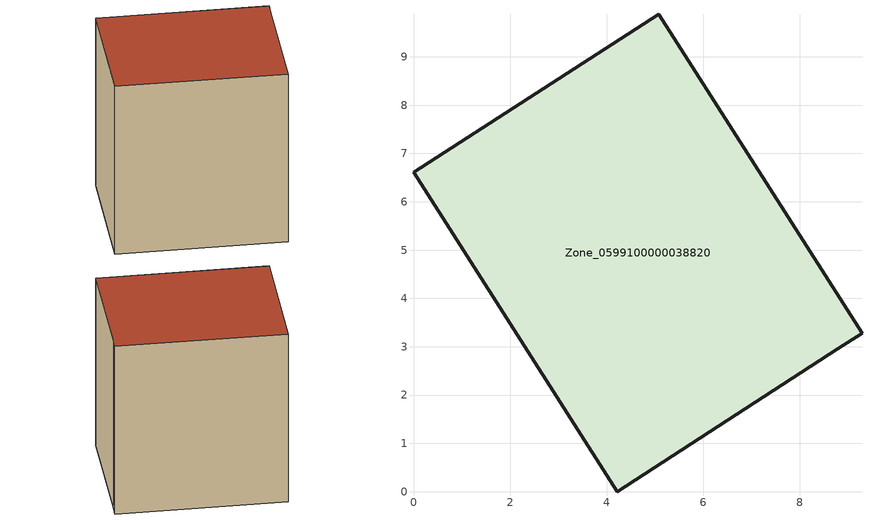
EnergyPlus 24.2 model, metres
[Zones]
Zone_0599100000038820
 floor ground (C_G): 8.78,2.96 4.22,0 0,6.61 5.08,9.88 9.28,3.28 z0
 wall outside (C_F): 9.28,3.28 5.08,9.88 0,6.61 4.22,0 8.78,2.96 9.28,3.28 z0:8.73
 roof outside (C_R): 4.22,0 8.78,2.96 9.28,3.28 5.08,9.88 0,6.61 z8.73
[BUILDING]
Pand.0599100000038820: North Axis=0; Terrain=City; Loads Convergence Tolerance Value=0.04; Temperature Convergence Tolerance Value=0.4; Solar Distribution=FullExterior; Maximum Number of Warmup Days=25; Minimum Number of Warmup Days=1
[Site:Location]
Rotterdam.The.Hague.AP_ZH_NLD Design_Conditions: Latitude=51.96; Longitude=4.45; Time Zone=1; Elevation=-4.5
[SITE:GROUNDTEMPERATURE:BUILDINGSURFACE]
18, 18, 18, 18, 18, 18, 18, 18, 18, 18, 18, 18
[MATERIAL] Thermal Absorptance=0.9; Solar Absorptance=0.7; Visible Absorptance=0.7
Name | Roughness | Thickness | Conductivity | Density | Specific Heat
G.TI.1946-1964 | MediumSmooth | 0.15 | 1 | 540 | 1210
F.TI.1946-1964 | Rough | 0.3 | 0.857143 | 1920 | 840
R.TI.1946-1964 | MediumRough | 0.2 | 0.277778 | 1500 | 1000
[CONSTRUCTION]
C_G: G.TI.1946-1964
C_F: F.TI.1946-1964
C_R: R.TI.1946-1964
[ZONE]
Zone_0599100000038820: Type=1; Multiplier=1; Ceiling Height=Autocalculate; Volume=Autocalculate; Floor Area=autocalculate; Part of Total Floor Area=Yes
[ZONEINFILTRATION:DESIGNFLOWRATE]
Infil_Zone_0599100000038820: Zone or ZoneList or Space or SpaceList=Zone_0599100000038820; Schedule=AlwaysOn; Design Flow Rate Calculation Method=Flow/Area; Flow Rate per Floor Area=0.003; Constant Term Coefficient=1; Temperature Term Coefficient=0; Velocity Term Coefficient=0; Velocity Squared Term Coefficient=0
[HVACTEMPLATE:ZONE:IDEALLOADSAIRSYSTEM]
Zone_0599100000038820: Maximum Heating Supply Air Temperature=50; Minimum Cooling Supply Air Temperature=13; Maximum Heating Supply Air Humidity Ratio=0.0156; Minimum Cooling Supply Air Humidity Ratio=0.0077; Heating Limit=NoLimit; Cooling Limit=NoLimit; Dehumidification Control Type=ConstantSensibleHeatRatio; Cooling Sensible Heat Ratio=0.7; Dehumidification Setpoint=60; Humidification Control Type=None; Humidification Setpoint=30; Outdoor Air Method=None; Outdoor Air Flow Rate per Person=0.00944; Outdoor Air Flow Rate per Zone Floor Area=0; Outdoor Air Flow Rate per Zone=0; Demand Controlled Ventilation Type=None; Outdoor Air Economizer Type=NoEconomizer; Heat Recovery Type=None; Sensible Heat Recovery Effectiveness=0.7; Latent Heat Recovery Effectiveness=0.65
[ZONECONTROL:THERMOSTAT]
ThermostatControl_Zone_0599100000038820: Zone or ZoneList=Zone_0599100000038820; Control Type Schedule=DualSetpointControlType; Control 1=Thermostat_Zone_0599100000038820; Temperature Difference Between Cutout And Setpoint=0
[THERMOSTATSETPOINT:DUALSETPOINT]
Thermostat_Zone_0599100000038820: Heating Setpoint Temperature Schedule=HeatingSetpoint_Zone_0599100000038820; Cooling Setpoint Temperature Schedule=CoolingSetpoint_Zone_0599100000038820
[SCHEDULE:COMPACT]
HeatingSetpoint_Zone_0599100000038820: Through: 12/31, For: AllDays, Until: 24:00, 21
CoolingSetpoint_Zone_0599100000038820: Through: 12/31, For: AllDays, Until: 24:00, 24
DualSetpointControlType: Through: 12/31, For: AllDays, Until: 24:00, 4
AlwaysOn: Through: 12/31, For: AllDays, Until: 24:00, 1
